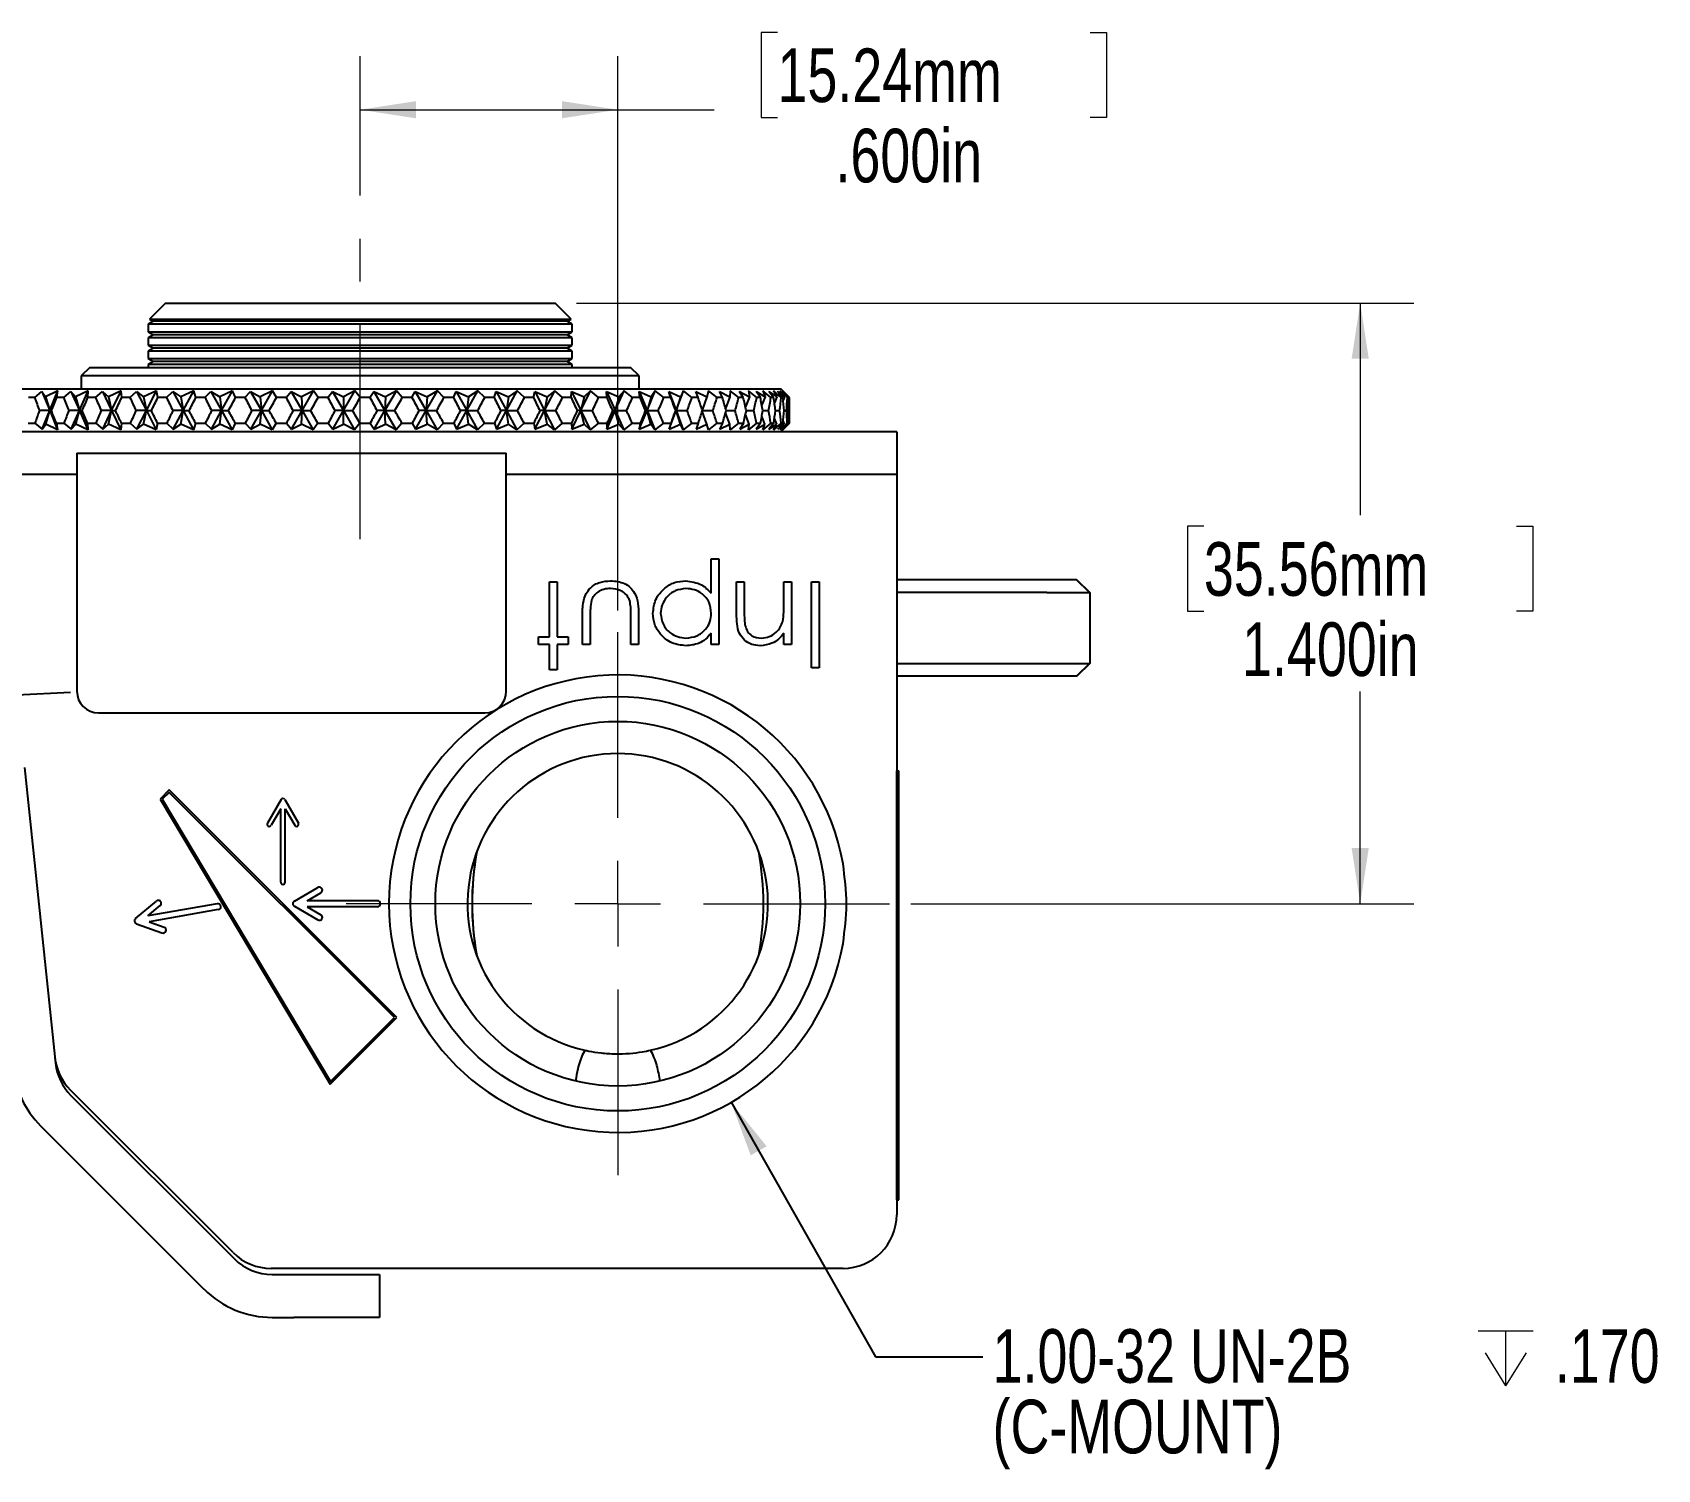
# Model space of a CAD drawing. Header units: inches. Extents: x 2.2 to 21.4, y 0.2 to 16.
# Drawn here: x 8.717 to 12.503, y 10.574 to 13.924 of the extents above; entities that cross this region are included whole.
import ezdxf

# ---------------------------------------------------------------- set-up
doc = ezdxf.new("R2010")
doc.units = ezdxf.units.IN
doc.header["$MEASUREMENT"] = 0
doc.linetypes.add('CENTERX2', pattern=[0.8, 0.5, -0.1, 0.1, -0.1])
doc.styles.add('SLDTEXTSTYLE0', font='TXT', dxfattribs={"width": 0.75})
doc.dimstyles.new('SLDDIMSTYLE1', dxfattribs={"dimtxt": 0.125, "dimasz": 0.13, "dimexe": 0, "dimexo": 0.0625, "dimgap": 0.03125, "dimtad": 0, "dimtih": 1, "dimtoh": 1, "dimdec": 3, "dimrnd": 1e-09, "dimzin": 4, "dimdsep": 46, "dimtxsty": 'SLDTEXTSTYLE0', "dimsah": 1, "dimcen": 0.09, "dimadec": 0, "dimazin": 1, "dimtfac": 1, "dimtdec": 3, "dimtofl": 0, "dimtmove": 0, "dimatfit": 3, "dimfxl": 1, "dimfrac": 2, "dimtolj": 1, "dimtzin": 12, "dimarcsym": 0})
doc.dimstyles.new('SLDDIMSTYLE3', dxfattribs={"dimtxt": 0.18, "dimasz": 0.13, "dimexe": 0, "dimexo": 0.0625, "dimgap": 0, "dimtad": 0, "dimtih": 1, "dimtoh": 1, "dimdec": 0, "dimrnd": 1e-09, "dimzin": 0, "dimdsep": 46, "dimtxsty": 'Standard', "dimsah": 1, "dimcen": 0.09, "dimadec": 0, "dimazin": 0, "dimtfac": 0.13, "dimtdec": 0, "dimtofl": 0, "dimtmove": 0, "dimatfit": 3, "dimfxl": 1, "dimfrac": 2, "dimtolj": 1, "dimtzin": 0, "dimarcsym": 0})

# ---------------------------------------------------------------- blocks, each defined once
blk = doc.blocks.new('_D_7')
at = {"color": 7, "linetype": 'Continuous', "lineweight": 18}
for p, q in [((10.4525, 13.9239), (10.4144, 13.9239)), ((10.4144, 13.9239), (10.4144, 13.7254)), ((11.1806, 13.9239), (11.2187, 13.9239)), ((11.2187, 13.9239), (11.2187, 13.7254)), ((9.4802, 13.5438), (9.4802, 13.8688)), ((10.0802, 12.5763), (10.0802, 13.8688)), ((9.4802, 13.7438), (10.0802, 13.7438)), ((10.0802, 13.7438), (10.3048, 13.7438)), ((10.4144, 13.7254), (10.4525, 13.7254)), ((11.2187, 13.7254), (11.1806, 13.7254))]:
    blk.add_line(p, q, dxfattribs=at)
for points in [[(9.4802, 13.7438), (9.6102, 13.7238), (9.6102, 13.7638)], [(10.0802, 13.7438), (9.9502, 13.7638), (9.9502, 13.7238)]]:
    blk.add_solid(points, dxfattribs=at)
at = {"color": 7, "linetype": 'Continuous', "lineweight": 18, "char_height": 0.125, "attachment_point": 1, "style": 'SLDTEXTSTYLE0'}
for s, insert in [('15.24mm', (10.4525, 13.8866)), ('.600in', (10.5875, 13.6995))]:
    blk.add_mtext(s, dxfattribs=dict(at, insert=insert))
blk = doc.blocks.new('_D_8')
at = {"color": 7, "linetype": 'Continuous', "lineweight": 18}
for p, q in [((9.9842, 13.2932), (11.9351, 13.2932)), ((11.8101, 13.2932), (11.8101, 12.7986)), ((11.446, 12.7732), (11.4079, 12.7732)), ((11.4079, 12.7732), (11.4079, 12.5748)), ((12.1742, 12.7732), (12.2122, 12.7732)), ((12.2122, 12.7732), (12.2122, 12.5748)), ((11.4079, 12.5748), (11.446, 12.5748)), ((12.2122, 12.5748), (12.1742, 12.5748)), ((11.8101, 11.8932), (11.8101, 12.3878)), ((10.7633, 11.8932), (11.9351, 11.8932))]:
    blk.add_line(p, q, dxfattribs=at)
for points in [[(11.8101, 13.2932), (11.7901, 13.1632), (11.8301, 13.1632)], [(11.8101, 11.8932), (11.8301, 12.0232), (11.7901, 12.0232)]]:
    blk.add_solid(points, dxfattribs=at)
at = {"color": 7, "linetype": 'Continuous', "lineweight": 18, "char_height": 0.125, "attachment_point": 1, "style": 'SLDTEXTSTYLE0'}
for s, insert in [('35.56mm', (11.446, 12.7359)), ('1.400in', (11.5348, 12.5489))]:
    blk.add_mtext(s, dxfattribs=dict(at, insert=insert))
blk = doc.blocks.new('SW_SYMBOL_HOLE_DEPTH')
at = {"color": 0, "linetype": 'Continuous', "lineweight": 0}
for p, q in [((0, 34.45), (31.5, 34.45)), ((15.75, 34.45), (15.75, 2.95)), ((3.94, 21.85), (15.75, 2.95)), ((27.56, 21.85), (15.75, 2.95))]:
    blk.add_line(p, q, dxfattribs=at)
blk = doc.blocks.new('SW_NOTE_1')
at = {"color": 0, "linetype": 'Continuous', "lineweight": 0, "xscale": 0.0040555664, "yscale": 0.0040555664, "zscale": 0.0040555664}
blk.add_blockref('SW_SYMBOL_HOLE_DEPTH', (1.154, -0.0793), dxfattribs=at)
at = {"color": 0, "linetype": 'Continuous', "lineweight": 0, "char_height": 0.125, "attachment_point": 1, "style": 'SLDTEXTSTYLE0'}
for s, insert in [('1.00-32 UN-2B', (0.0224, 0.0645)), ('.170', (1.3326, 0.0645)), ('(C-MOUNT)', (0.0224, -0.0999))]:
    blk.add_mtext(s, dxfattribs=dict(at, insert=insert))
blk = doc.blocks.new('SW_CENTERMARKSYMBOL_1')
at = {"color": 0, "linetype": 'Continuous', "lineweight": 0}
for p, q in [((0, 0.2), (0, 0.6331)), ((0, 0), (0, 0.1)), ((-0.2, 0), (-0.6331, 0)), ((0, 0), (-0.1, 0)), ((0, 0), (0, -0.1)), ((0, 0), (0.1, 0)), ((0.2, 0), (0.6331, 0)), ((0, -0.2), (0, -0.6331))]:
    blk.add_line(p, q, dxfattribs=at)

msp = doc.modelspace()

# ---------------------------------------------------------------- linework, layer by layer
at = {"color": 7, "linetype": 'CENTERX2', "lineweight": 18}
msp.add_line((9.4802, 12.7432), (9.4802, 13.4938), dxfattribs=at)
at = {"color": 7, "linetype": 'Continuous', "lineweight": 25}
for p, q in [((9.0262, 13.2932), (8.989, 13.256)), ((9.0262, 13.2932), (9.9342, 13.2932)), ((9.9714, 13.256), (9.9342, 13.2932)), ((8.989, 13.256), (8.9982, 13.2507)), ((8.989, 13.256), (9.9714, 13.256)), ((9.9622, 13.2507), (9.9714, 13.256)), ((8.9982, 13.2507), (8.9862, 13.2438)), ((8.9862, 13.2438), (8.9862, 13.2264)), ((9.9742, 13.2438), (8.9862, 13.2438)), ((8.9862, 13.2264), (8.9982, 13.2195)), ((8.9862, 13.2264), (9.9742, 13.2264)), ((8.9982, 13.2195), (8.9862, 13.2125)), ((9.9622, 13.2507), (8.9982, 13.2507)), ((9.9622, 13.2195), (8.9982, 13.2195)), ((9.9742, 13.2438), (9.9622, 13.2507)), ((9.9622, 13.2195), (9.9742, 13.2264)), ((9.9742, 13.2125), (9.9622, 13.2195)), ((9.9742, 13.2264), (9.9742, 13.2438)), ((8.9862, 13.2125), (8.9862, 13.1951)), ((9.9742, 13.2125), (8.9862, 13.2125)), ((8.9862, 13.1951), (8.9982, 13.1882)), ((8.9862, 13.1951), (9.9742, 13.1951)), ((8.9982, 13.1882), (8.9862, 13.1813)), ((8.9862, 13.1813), (8.9862, 13.1639)), ((9.9742, 13.1813), (8.9862, 13.1813)), ((9.9622, 13.1882), (8.9982, 13.1882)), ((9.9622, 13.1882), (9.9742, 13.1951)), ((9.9742, 13.1813), (9.9622, 13.1882)), ((9.9742, 13.1951), (9.9742, 13.2125)), ((9.9742, 13.1639), (9.9742, 13.1813)), ((8.8502, 13.1432), (8.8302, 13.1232)), ((8.8502, 13.1432), (9.1772, 13.1432)), ((8.9862, 13.1639), (8.9982, 13.157)), ((8.9862, 13.1639), (9.9742, 13.1639)), ((8.9982, 13.157), (8.9862, 13.15)), ((8.9862, 13.15), (8.9862, 13.1432)), ((9.9742, 13.15), (8.9862, 13.15)), ((9.9622, 13.157), (8.9982, 13.157)), ((9.1772, 13.1432), (10.1102, 13.1432)), ((9.9622, 13.157), (9.9742, 13.1639)), ((9.9742, 13.15), (9.9622, 13.157)), ((9.9742, 13.1432), (9.9742, 13.15)), ((10.1302, 13.1232), (10.1102, 13.1432)), ((8.8302, 13.1232), (8.8302, 13.0932)), ((9.1676, 13.1232), (8.8302, 13.1232)), ((10.1302, 13.1232), (9.1676, 13.1232)), ((10.1302, 13.0932), (10.1302, 13.1232)), ((8.5002, 13.0932), (9.009, 13.0932)), ((8.7217, 13.0732), (8.7071, 13.0732)), ((8.7217, 13.0732), (8.7387, 13.0873)), ((8.7387, 13.0873), (8.7471, 13.0748)), ((8.7387, 13.0873), (8.7568, 13.0425)), ((8.7755, 13.0888), (8.7471, 13.0748)), ((8.7471, 13.0748), (8.7568, 13.0425)), ((8.7568, 13.0425), (8.7755, 13.0888)), ((8.773, 13.0732), (8.7755, 13.0888)), ((8.7893, 13.0732), (8.773, 13.0732)), ((8.7893, 13.0732), (8.8059, 13.0873)), ((8.8059, 13.0873), (8.817, 13.0748)), ((8.8059, 13.0873), (8.8258, 13.0425)), ((8.8463, 13.0888), (8.817, 13.0748)), ((8.817, 13.0748), (8.8258, 13.0425)), ((8.8258, 13.0425), (8.8463, 13.0888)), ((8.8458, 13.0732), (8.8463, 13.0888)), ((8.8634, 13.0732), (8.8458, 13.0732)), ((8.8634, 13.0732), (8.8797, 13.0873)), ((8.8797, 13.0873), (8.8934, 13.0748)), ((8.8797, 13.0873), (8.901, 13.0425)), ((8.9231, 13.0888), (8.8934, 13.0748)), ((8.8934, 13.0748), (8.901, 13.0425)), ((8.901, 13.0425), (8.9231, 13.0888)), ((8.9246, 13.0732), (8.9231, 13.0888)), ((8.9436, 13.0732), (8.9246, 13.0732)), ((8.9436, 13.0732), (8.9592, 13.0873)), ((8.9592, 13.0873), (8.9754, 13.0748)), ((8.9592, 13.0873), (8.9819, 13.0425)), ((9.0054, 13.0888), (8.9754, 13.0748)), ((8.9754, 13.0748), (8.9819, 13.0425)), ((8.9819, 13.0425), (9.0054, 13.0888)), ((9.0088, 13.0732), (9.0054, 13.0888)), ((9.0289, 13.0732), (9.0088, 13.0732)), ((9.009, 13.0932), (10.4602, 13.0932)), ((9.0289, 13.0732), (9.0438, 13.0873)), ((9.0438, 13.0873), (9.0622, 13.0748)), ((9.0438, 13.0873), (9.0676, 13.0425)), ((9.0922, 13.0888), (9.0622, 13.0748)), ((9.0622, 13.0748), (9.0676, 13.0425)), ((9.0676, 13.0425), (9.0922, 13.0888)), ((9.0975, 13.0732), (9.0922, 13.0888)), ((9.1185, 13.0732), (9.0975, 13.0732)), ((9.1185, 13.0732), (9.1325, 13.0873)), ((9.1325, 13.0873), (9.1531, 13.0748)), ((9.1325, 13.0873), (9.1572, 13.0425)), ((9.1827, 13.0888), (9.1531, 13.0748)), ((9.1531, 13.0748), (9.1572, 13.0425)), ((9.1572, 13.0425), (9.1827, 13.0888)), ((9.1899, 13.0732), (9.1827, 13.0888)), ((9.2116, 13.0732), (9.1899, 13.0732)), ((9.2116, 13.0732), (9.2246, 13.0873)), ((9.2246, 13.0873), (9.2472, 13.0748)), ((9.2246, 13.0873), (9.25, 13.0425)), ((9.2761, 13.0888), (9.2472, 13.0748)), ((9.2472, 13.0748), (9.25, 13.0425)), ((9.25, 13.0425), (9.2761, 13.0888)), ((9.2851, 13.0732), (9.2761, 13.0888)), ((9.3073, 13.0732), (9.2851, 13.0732)), ((9.3073, 13.0732), (9.3192, 13.0873)), ((9.3192, 13.0873), (9.3434, 13.0748)), ((9.3192, 13.0873), (9.3449, 13.0425)), ((9.3715, 13.0888), (9.3434, 13.0748)), ((9.3434, 13.0748), (9.3449, 13.0425)), ((9.3449, 13.0425), (9.3715, 13.0888)), ((9.3821, 13.0732), (9.3715, 13.0888)), ((9.4047, 13.0732), (9.3821, 13.0732)), ((9.4047, 13.0732), (9.4153, 13.0873)), ((9.4153, 13.0873), (9.441, 13.0748)), ((9.4153, 13.0873), (9.4412, 13.0425)), ((9.4679, 13.0888), (9.441, 13.0748)), ((9.441, 13.0748), (9.4412, 13.0425)), ((9.4412, 13.0425), (9.4679, 13.0888)), ((9.4801, 13.0732), (9.4679, 13.0888)), ((9.5028, 13.0732), (9.4801, 13.0732)), ((9.5028, 13.0732), (9.512, 13.0873)), ((9.512, 13.0873), (9.539, 13.0748)), ((9.512, 13.0873), (9.5378, 13.0425)), ((9.5378, 13.0425), (9.5645, 13.0888)), ((9.539, 13.0748), (9.5378, 13.0425)), ((9.5645, 13.0888), (9.539, 13.0748)), ((9.5782, 13.0732), (9.5645, 13.0888)), ((9.6007, 13.0732), (9.5782, 13.0732)), ((9.6007, 13.0732), (9.6085, 13.0873)), ((9.6085, 13.0873), (9.6364, 13.0748)), ((9.6085, 13.0873), (9.6339, 13.0425)), ((9.6339, 13.0425), (9.6602, 13.0888)), ((9.6364, 13.0748), (9.6339, 13.0425)), ((9.6602, 13.0888), (9.6364, 13.0748)), ((9.6752, 13.0732), (9.6602, 13.0888)), ((9.6974, 13.0732), (9.6752, 13.0732)), ((9.6974, 13.0732), (9.7037, 13.0873)), ((9.7037, 13.0873), (9.7323, 13.0748)), ((9.7037, 13.0873), (9.7285, 13.0425)), ((9.7285, 13.0425), (9.7542, 13.0888)), ((9.7323, 13.0748), (9.7285, 13.0425)), ((9.7542, 13.0888), (9.7323, 13.0748)), ((9.7704, 13.0732), (9.7542, 13.0888)), ((9.7921, 13.0732), (9.7704, 13.0732)), ((9.7921, 13.0732), (9.7967, 13.0873)), ((9.7967, 13.0873), (9.8258, 13.0748)), ((9.7967, 13.0873), (9.8207, 13.0425)), ((9.8207, 13.0425), (9.8456, 13.0888)), ((9.8258, 13.0748), (9.8207, 13.0425)), ((9.8456, 13.0888), (9.8258, 13.0748)), ((9.8628, 13.0732), (9.8456, 13.0888)), ((9.8837, 13.0732), (9.8628, 13.0732)), ((9.8837, 13.0732), (9.8867, 13.0873)), ((9.8867, 13.0873), (9.9159, 13.0748)), ((9.8867, 13.0873), (9.9097, 13.0425)), ((9.9097, 13.0425), (9.9334, 13.0888)), ((9.9159, 13.0748), (9.9097, 13.0425)), ((9.9334, 13.0888), (9.9159, 13.0748)), ((9.9515, 13.0732), (9.9334, 13.0888)), ((9.9714, 13.0732), (9.9515, 13.0732)), ((9.9714, 13.0732), (9.9728, 13.0873)), ((9.9728, 13.0873), (10.0019, 13.0748)), ((9.9728, 13.0873), (9.9945, 13.0425)), ((9.9945, 13.0425), (10.0169, 13.0888)), ((10.0019, 13.0748), (9.9945, 13.0425)), ((10.0169, 13.0888), (10.0019, 13.0748)), ((10.0357, 13.0732), (10.0169, 13.0888)), ((10.0544, 13.0732), (10.0357, 13.0732)), ((10.0541, 13.0873), (10.0828, 13.0748)), ((10.0544, 13.0732), (10.0541, 13.0873)), ((10.0541, 13.0873), (10.0743, 13.0425)), ((10.0743, 13.0425), (10.0952, 13.0888)), ((10.0828, 13.0748), (10.0743, 13.0425)), ((10.0952, 13.0888), (10.0828, 13.0748)), ((10.1145, 13.0732), (10.0952, 13.0888)), ((10.1319, 13.0732), (10.1145, 13.0732)), ((10.1299, 13.0873), (10.1579, 13.0748)), ((10.1319, 13.0732), (10.1299, 13.0873)), ((10.1299, 13.0873), (10.1484, 13.0425)), ((10.1484, 13.0425), (10.1675, 13.0888)), ((10.1579, 13.0748), (10.1484, 13.0425)), ((10.1675, 13.0888), (10.1579, 13.0748)), ((10.1873, 13.0732), (10.1675, 13.0888)), ((10.2031, 13.0732), (10.1873, 13.0732)), ((10.1995, 13.0873), (10.2265, 13.0748)), ((10.2031, 13.0732), (10.1995, 13.0873)), ((10.1995, 13.0873), (10.2161, 13.0425)), ((10.2161, 13.0425), (10.2333, 13.0888)), ((10.2265, 13.0748), (10.2161, 13.0425)), ((10.2333, 13.0888), (10.2265, 13.0748)), ((10.2532, 13.0732), (10.2333, 13.0888)), ((10.2673, 13.0732), (10.2532, 13.0732)), ((10.2621, 13.0873), (10.2879, 13.0748)), ((10.2673, 13.0732), (10.2621, 13.0873)), ((10.2879, 13.0748), (10.2771, 13.0435)), ((10.2918, 13.0888), (10.2879, 13.0748)), ((10.3116, 13.0732), (10.2918, 13.0888)), ((10.324, 13.0732), (10.3116, 13.0732)), ((10.3172, 13.0873), (10.3415, 13.0748)), ((10.324, 13.0732), (10.3172, 13.0873)), ((10.3415, 13.0748), (10.3314, 13.0472)), ((10.3425, 13.0888), (10.3415, 13.0748)), ((10.3621, 13.0732), (10.3425, 13.0888)), ((10.3725, 13.0732), (10.3621, 13.0732)), ((10.3642, 13.0873), (10.3869, 13.0748)), ((10.3725, 13.0732), (10.3642, 13.0873)), ((10.3869, 13.0748), (10.3778, 13.0512)), ((10.404, 13.0732), (10.3849, 13.0888)), ((10.3849, 13.0888), (10.3869, 13.0748)), ((10.4027, 13.0873), (10.4235, 13.0748)), ((10.4125, 13.0732), (10.4027, 13.0873)), ((10.4125, 13.0732), (10.404, 13.0732)), ((10.4235, 13.0748), (10.4158, 13.0557)), ((10.4371, 13.0732), (10.4186, 13.0888)), ((10.4186, 13.0888), (10.4235, 13.0748)), ((10.4324, 13.0873), (10.451, 13.0748)), ((10.4434, 13.0732), (10.4324, 13.0873)), ((10.4434, 13.0732), (10.4371, 13.0732)), ((10.4609, 13.0732), (10.4432, 13.0888)), ((10.4432, 13.0888), (10.451, 13.0748)), ((10.451, 13.0748), (10.4452, 13.0607)), ((10.4528, 13.0873), (10.4691, 13.0748)), ((10.4651, 13.0732), (10.4528, 13.0873)), ((10.4754, 13.0732), (10.4586, 13.0888)), ((10.4586, 13.0888), (10.4691, 13.0748)), ((10.4802, 13.0732), (10.4602, 13.0932)), ((10.4651, 13.0732), (10.4609, 13.0732)), ((10.4639, 13.0873), (10.4778, 13.0748)), ((10.4773, 13.0732), (10.4639, 13.0873)), ((10.4802, 13.0732), (10.4645, 13.0888)), ((10.4645, 13.0888), (10.4778, 13.0748)), ((10.4691, 13.0748), (10.4657, 13.0666)), ((10.4773, 13.0732), (10.4754, 13.0732)), ((10.4778, 13.0748), (10.4772, 13.0734)), ((10.4802, 13.0132), (10.4802, 13.0732)), ((8.7568, 13.0425), (8.7326, 13.0425)), ((8.7393, 12.9991), (8.7568, 13.0425)), ((8.7474, 13.0111), (8.7568, 13.0425)), ((8.7568, 13.0425), (8.7606, 13.0425)), ((8.7568, 13.0425), (8.7749, 12.9976)), ((8.8258, 13.0425), (8.8013, 13.0425)), ((8.8066, 12.9991), (8.8258, 13.0425)), ((8.8173, 13.0111), (8.8258, 13.0425)), ((8.8258, 13.0425), (8.8322, 13.0425)), ((8.8258, 13.0425), (8.8456, 12.9976)), ((8.901, 13.0425), (8.8765, 13.0425)), ((8.8804, 12.9991), (8.901, 13.0425)), ((8.8936, 13.0111), (8.901, 13.0425)), ((8.901, 13.0425), (8.9099, 13.0425)), ((8.901, 13.0425), (8.9224, 12.9976)), ((8.9819, 13.0425), (8.9576, 13.0425)), ((8.9599, 12.9991), (8.9819, 13.0425)), ((8.9756, 13.0111), (8.9819, 13.0425)), ((8.9819, 13.0425), (8.9932, 13.0425)), ((8.9819, 13.0425), (9.0046, 12.9976)), ((9.0676, 13.0425), (9.0436, 13.0425)), ((9.0445, 12.9991), (9.0676, 13.0425)), ((9.0624, 13.0111), (9.0676, 13.0425)), ((9.0676, 13.0425), (9.0812, 13.0425)), ((9.0676, 13.0425), (9.0914, 12.9976)), ((9.1333, 12.9991), (9.1572, 13.0425)), ((9.1572, 13.0425), (9.1339, 13.0425)), ((9.1533, 13.0111), (9.1572, 13.0425)), ((9.1572, 13.0425), (9.173, 13.0425)), ((9.1572, 13.0425), (9.1819, 12.9976)), ((9.2254, 12.9991), (9.25, 13.0425)), ((9.25, 13.0425), (9.2276, 13.0425)), ((9.2473, 13.0111), (9.25, 13.0425)), ((9.25, 13.0425), (9.2677, 13.0425)), ((9.25, 13.0425), (9.2753, 12.9976)), ((9.32, 12.9991), (9.3449, 13.0425)), ((9.3449, 13.0425), (9.3236, 13.0425)), ((9.3435, 13.0111), (9.3449, 13.0425)), ((9.3449, 13.0425), (9.3645, 13.0425)), ((9.3449, 13.0425), (9.3707, 12.9976)), ((9.4161, 12.9991), (9.4412, 13.0425)), ((9.4412, 13.0425), (9.4212, 13.0425)), ((9.441, 13.0111), (9.4412, 13.0425)), ((9.4412, 13.0425), (9.4624, 13.0425)), ((9.4412, 13.0425), (9.4671, 12.9976)), ((9.5129, 12.9991), (9.5378, 13.0425)), ((9.5378, 13.0425), (9.5193, 13.0425)), ((9.5378, 13.0425), (9.5605, 13.0425)), ((9.5378, 13.0425), (9.5636, 12.9976)), ((9.539, 13.0111), (9.5378, 13.0425)), ((9.6093, 12.9991), (9.6339, 13.0425)), ((9.6339, 13.0425), (9.6171, 13.0425)), ((9.6339, 13.0425), (9.6578, 13.0425)), ((9.6339, 13.0425), (9.6594, 12.9976)), ((9.6363, 13.0111), (9.6339, 13.0425)), ((9.7045, 12.9991), (9.7285, 13.0425)), ((9.7285, 13.0425), (9.7135, 13.0425)), ((9.7322, 13.0111), (9.7285, 13.0425)), ((9.7285, 13.0425), (9.7534, 13.0425)), ((9.7285, 13.0425), (9.7534, 12.9976)), ((9.7975, 12.9991), (9.8207, 13.0425)), ((9.8207, 13.0425), (9.8077, 13.0425)), ((9.8256, 13.0111), (9.8207, 13.0425)), ((9.8207, 13.0425), (9.8464, 13.0425)), ((9.8207, 13.0425), (9.8448, 12.9976)), ((9.8874, 12.9991), (9.9097, 13.0425)), ((9.9097, 13.0425), (9.8987, 13.0425)), ((9.9157, 13.0111), (9.9097, 13.0425)), ((9.9097, 13.0425), (9.9359, 13.0425)), ((9.9097, 13.0425), (9.9326, 12.9976)), ((9.9735, 12.9991), (9.9945, 13.0425)), ((9.9945, 13.0425), (9.9857, 13.0425)), ((10.0016, 13.0111), (9.9945, 13.0425)), ((9.9945, 13.0425), (10.0209, 13.0425)), ((9.9945, 13.0425), (10.0161, 12.9976)), ((10.0548, 12.9991), (10.0743, 13.0425)), ((10.0743, 13.0425), (10.0679, 13.0425)), ((10.0825, 13.0111), (10.0743, 13.0425)), ((10.0743, 13.0425), (10.1008, 13.0425)), ((10.0743, 13.0425), (10.0945, 12.9976)), ((10.1305, 12.9991), (10.1484, 13.0425)), ((10.1484, 13.0425), (10.1443, 13.0425)), ((10.1576, 13.0111), (10.1484, 13.0425)), ((10.1484, 13.0425), (10.1746, 13.0425)), ((10.1484, 13.0425), (10.1669, 12.9976)), ((10.2, 12.9991), (10.2161, 13.0425)), ((10.2161, 13.0425), (10.2144, 13.0425)), ((10.2262, 13.0111), (10.2161, 13.0425)), ((10.2161, 13.0425), (10.2418, 13.0425)), ((10.2161, 13.0425), (10.2328, 12.9976)), ((10.2876, 13.0111), (10.2771, 13.0414)), ((10.2774, 13.0425), (10.3017, 13.0425)), ((10.3412, 13.0111), (10.3314, 13.0377)), ((10.3327, 13.0425), (10.3536, 13.0425)), ((10.3865, 13.0111), (10.3778, 13.0337)), ((10.3799, 13.0425), (10.3971, 13.0425)), ((10.4231, 13.0111), (10.4158, 13.0292)), ((10.4183, 13.0425), (10.4318, 13.0425)), ((10.4477, 13.0425), (10.4573, 13.0425)), ((10.4678, 13.0425), (10.4735, 13.0425)), ((10.4784, 13.0425), (10.48, 13.0425)), ((8.8052, 12.9932), (8.6802, 12.9932)), ((8.7066, 13.0132), (8.7222, 13.0132)), ((8.7222, 13.0132), (8.7393, 12.9991)), ((8.7393, 12.9991), (8.7474, 13.0111)), ((8.7749, 12.9976), (8.7474, 13.0111)), ((8.7724, 13.0132), (8.7749, 12.9976)), ((8.7724, 13.0132), (8.7898, 13.0132)), ((8.7898, 13.0132), (8.8066, 12.9991)), ((8.9435, 12.9932), (8.8052, 12.9932)), ((8.8066, 12.9991), (8.8173, 13.0111)), ((8.8456, 12.9976), (8.8173, 13.0111)), ((8.8451, 13.0132), (8.8456, 12.9976)), ((8.8451, 13.0132), (8.8641, 13.0132)), ((8.8641, 13.0132), (8.8804, 12.9991)), ((8.8804, 12.9991), (8.8936, 13.0111)), ((8.9224, 12.9976), (8.8936, 13.0111)), ((8.9239, 13.0132), (8.9224, 12.9976)), ((8.9239, 13.0132), (8.9442, 13.0132)), ((9.009, 12.9932), (8.9435, 12.9932)), ((8.9442, 13.0132), (8.9599, 12.9991)), ((8.9599, 12.9991), (8.9756, 13.0111)), ((9.0046, 12.9976), (8.9756, 13.0111)), ((9.008, 13.0132), (9.0046, 12.9976)), ((9.008, 13.0132), (9.0296, 13.0132)), ((10.0168, 12.9932), (9.009, 12.9932)), ((9.0296, 13.0132), (9.0445, 12.9991)), ((9.0445, 12.9991), (9.0624, 13.0111)), ((9.0914, 12.9976), (9.0624, 13.0111)), ((9.0967, 13.0132), (9.0914, 12.9976)), ((9.0967, 13.0132), (9.1192, 13.0132)), ((9.1192, 13.0132), (9.1333, 12.9991)), ((9.1333, 12.9991), (9.1533, 13.0111)), ((9.1819, 12.9976), (9.1533, 13.0111)), ((9.189, 13.0132), (9.1819, 12.9976)), ((9.189, 13.0132), (9.2124, 13.0132)), ((9.2124, 13.0132), (9.2254, 12.9991)), ((9.2254, 12.9991), (9.2473, 13.0111)), ((9.2753, 12.9976), (9.2473, 13.0111)), ((9.2842, 13.0132), (9.2753, 12.9976)), ((9.2842, 13.0132), (9.3081, 13.0132)), ((9.3081, 13.0132), (9.32, 12.9991)), ((9.32, 12.9991), (9.3435, 13.0111)), ((9.3707, 12.9976), (9.3435, 13.0111)), ((9.3813, 13.0132), (9.3707, 12.9976)), ((9.3813, 13.0132), (9.4055, 13.0132)), ((9.4055, 13.0132), (9.4161, 12.9991)), ((9.4161, 12.9991), (9.441, 13.0111)), ((9.4671, 12.9976), (9.441, 13.0111)), ((9.4793, 13.0132), (9.4671, 12.9976)), ((9.4793, 13.0132), (9.5036, 13.0132)), ((9.5036, 13.0132), (9.5129, 12.9991)), ((9.5129, 12.9991), (9.539, 13.0111)), ((9.5636, 12.9976), (9.539, 13.0111)), ((9.5773, 13.0132), (9.5636, 12.9976)), ((9.5773, 13.0132), (9.6015, 13.0132)), ((9.6015, 13.0132), (9.6093, 12.9991)), ((9.6093, 12.9991), (9.6363, 13.0111)), ((9.6594, 12.9976), (9.6363, 13.0111)), ((9.6744, 13.0132), (9.6594, 12.9976)), ((9.6744, 13.0132), (9.6982, 13.0132)), ((9.6982, 13.0132), (9.7045, 12.9991)), ((9.7045, 12.9991), (9.7322, 13.0111)), ((9.7534, 12.9976), (9.7322, 13.0111)), ((9.7696, 13.0132), (9.7534, 12.9976)), ((9.7696, 13.0132), (9.7928, 13.0132)), ((9.7928, 13.0132), (9.7975, 12.9991)), ((9.7975, 12.9991), (9.8256, 13.0111)), ((9.8448, 12.9976), (9.8256, 13.0111)), ((9.862, 13.0132), (9.8448, 12.9976)), ((9.862, 13.0132), (9.8844, 13.0132)), ((9.8844, 13.0132), (9.8874, 12.9991)), ((9.8874, 12.9991), (9.9157, 13.0111)), ((9.9326, 12.9976), (9.9157, 13.0111)), ((9.9508, 13.0132), (9.9326, 12.9976)), ((9.9508, 13.0132), (9.9721, 13.0132)), ((9.9721, 13.0132), (9.9735, 12.9991)), ((9.9735, 12.9991), (10.0016, 13.0111)), ((10.0161, 12.9976), (10.0016, 13.0111)), ((10.035, 13.0132), (10.0161, 12.9976)), ((10.6052, 12.9932), (10.0168, 12.9932)), ((10.035, 13.0132), (10.0551, 13.0132)), ((10.0551, 13.0132), (10.0548, 12.9991)), ((10.0548, 12.9991), (10.0825, 13.0111)), ((10.0945, 12.9976), (10.0825, 13.0111)), ((10.1139, 13.0132), (10.0945, 12.9976)), ((10.1139, 13.0132), (10.1325, 13.0132)), ((10.1325, 13.0132), (10.1305, 12.9991)), ((10.1305, 12.9991), (10.1576, 13.0111)), ((10.1669, 12.9976), (10.1576, 13.0111)), ((10.1867, 13.0132), (10.1669, 12.9976)), ((10.1867, 13.0132), (10.2037, 13.0132)), ((10.2037, 13.0132), (10.2, 12.9991)), ((10.2, 12.9991), (10.2262, 13.0111)), ((10.2328, 12.9976), (10.2262, 13.0111)), ((10.2526, 13.0132), (10.2328, 12.9976)), ((10.2526, 13.0132), (10.2678, 13.0132)), ((10.2678, 13.0132), (10.2626, 12.9991)), ((10.2626, 12.9991), (10.2876, 13.0111)), ((10.2913, 12.9976), (10.2876, 13.0111)), ((10.3112, 13.0132), (10.2913, 12.9976)), ((10.3112, 13.0132), (10.3244, 13.0132)), ((10.3244, 13.0132), (10.3176, 12.9991)), ((10.3176, 12.9991), (10.3412, 13.0111)), ((10.3421, 12.9976), (10.3412, 13.0111)), ((10.3617, 13.0132), (10.3421, 12.9976)), ((10.3617, 13.0132), (10.3729, 13.0132)), ((10.3729, 13.0132), (10.3646, 12.9991)), ((10.3646, 12.9991), (10.3865, 13.0111)), ((10.4037, 13.0132), (10.3846, 12.9976)), ((10.3846, 12.9976), (10.3865, 13.0111)), ((10.4128, 13.0132), (10.403, 12.9991)), ((10.403, 12.9991), (10.4231, 13.0111)), ((10.4037, 13.0132), (10.4128, 13.0132)), ((10.4369, 13.0132), (10.4183, 12.9976)), ((10.4183, 12.9976), (10.4231, 13.0111)), ((10.4437, 13.0132), (10.4325, 12.9991)), ((10.4325, 12.9991), (10.4506, 13.0111)), ((10.4369, 13.0132), (10.4437, 13.0132)), ((10.4608, 13.0132), (10.443, 12.9976)), ((10.443, 12.9976), (10.4506, 13.0111)), ((10.4506, 13.0111), (10.4452, 13.0242)), ((10.4653, 13.0132), (10.4529, 12.9991)), ((10.4529, 12.9991), (10.4687, 13.0111)), ((10.4753, 13.0132), (10.4585, 12.9976)), ((10.4585, 12.9976), (10.4687, 13.0111)), ((10.4602, 12.9932), (10.4802, 13.0132)), ((10.4608, 13.0132), (10.4653, 13.0132)), ((10.4774, 13.0132), (10.4639, 12.9991)), ((10.4639, 12.9991), (10.4773, 13.0111)), ((10.4802, 13.0132), (10.4645, 12.9976)), ((10.4645, 12.9976), (10.4773, 13.0111)), ((10.4687, 13.0111), (10.4657, 13.0183)), ((10.4753, 13.0132), (10.4774, 13.0132)), ((10.4773, 13.0111), (10.4768, 13.0126)), ((10.7302, 12.9932), (10.6052, 12.9932)), ((10.7302, 12.9932), (10.7302, 12.8932)), ((8.8202, 12.9432), (8.8202, 12.3882)), ((8.8202, 12.9432), (9.8202, 12.9432)), ((9.8202, 12.3882), (9.8202, 12.9432)), ((8.8052, 12.8932), (8.6802, 12.8932)), ((8.8202, 12.8932), (8.8052, 12.8932)), ((10.6052, 12.8932), (9.8202, 12.8932)), ((10.7302, 12.8932), (10.6052, 12.8932)), ((10.7302, 12.8932), (10.7302, 11.1682)), ((10.2981, 12.697), (10.3161, 12.697)), ((10.2981, 12.6167), (10.2981, 12.697)), ((10.3161, 12.697), (10.3161, 12.497)), ((11.1494, 12.6482), (10.7302, 12.6482)), ((11.1797, 12.6182), (11.1494, 12.6482)), ((11.1494, 12.6482), (11.1502, 12.6482)), ((11.1502, 12.6482), (11.1802, 12.6182)), ((9.9212, 12.6432), (9.9391, 12.6432)), ((9.9212, 12.515), (9.9212, 12.6432)), ((9.9391, 12.6432), (9.9391, 12.515)), ((10.3571, 12.6432), (10.375, 12.6432)), ((10.3571, 12.5686), (10.3571, 12.6432)), ((10.375, 12.6432), (10.375, 12.5745)), ((10.4673, 12.6432), (10.4853, 12.6432)), ((10.4673, 12.5904), (10.4673, 12.6432)), ((10.4853, 12.6432), (10.4853, 12.497)), ((10.5314, 12.6432), (10.5494, 12.6432)), ((10.5314, 12.4432), (10.5314, 12.6432)), ((10.5494, 12.6432), (10.5494, 12.4432)), ((11.0802, 12.6182), (10.7302, 12.6182)), ((11.0802, 12.6182), (11.1797, 12.6182)), ((11.1802, 12.6182), (11.1797, 12.6182)), ((11.1802, 12.6182), (11.1802, 12.4532)), ((9.9981, 12.497), (9.9981, 12.5682)), ((10.0161, 12.5648), (10.0161, 12.497)), ((10.1109, 12.497), (10.1109, 12.5648)), ((10.1289, 12.5669), (10.1289, 12.497)), ((9.8956, 12.515), (9.9212, 12.515)), ((9.8956, 12.497), (9.8956, 12.515)), ((9.9212, 12.497), (9.8956, 12.497)), ((9.9212, 12.4381), (9.9212, 12.497)), ((9.9391, 12.515), (9.9648, 12.515)), ((9.9648, 12.497), (9.9391, 12.497)), ((9.9391, 12.497), (9.9391, 12.4381)), ((9.9648, 12.515), (9.9648, 12.497)), ((10.0161, 12.497), (9.9981, 12.497)), ((10.1289, 12.497), (10.1109, 12.497)), ((10.2981, 12.497), (10.2981, 12.5241)), ((10.3161, 12.497), (10.2981, 12.497)), ((10.4673, 12.497), (10.4673, 12.5234)), ((10.4853, 12.497), (10.4673, 12.497)), ((9.9391, 12.4381), (9.9212, 12.4381)), ((10.5494, 12.4432), (10.5314, 12.4432)), ((10.7302, 12.4532), (11.0802, 12.4532)), ((11.1494, 12.4232), (10.7302, 12.4232)), ((11.0802, 12.4532), (11.1797, 12.4532)), ((11.1797, 12.4532), (11.1494, 12.4232)), ((11.1502, 12.4232), (11.1494, 12.4232)), ((11.1802, 12.4532), (11.1502, 12.4232)), ((11.1797, 12.4532), (11.1802, 12.4532)), ((8.8052, 12.3858), (8.6802, 12.3792)), ((8.8702, 12.3382), (9.7702, 12.3382)), ((8.6979, 12.2105), (8.7703, 11.5215)), ((10.7302, 11.2032), (10.7302, 12.2032)), ((10.7302, 12.2032), (10.7352, 12.2032)), ((10.7352, 11.2032), (10.7352, 12.2032)), ((9.035, 12.1584), (9.0138, 12.1372)), ((9.5653, 11.628), (9.035, 12.1584)), ((9.0138, 12.1372), (9.4098, 11.4725)), ((9.035, 12.1527), (9.0188, 12.1365)), ((9.0188, 12.1365), (9.4106, 11.4789)), ((9.5597, 11.628), (9.035, 12.1527)), ((9.2958, 12.1357), (9.2642, 12.0809)), ((9.3045, 12.1357), (9.3362, 12.0809)), ((9.2952, 12.1145), (9.2728, 12.0759)), ((9.2952, 11.9432), (9.2952, 12.1145)), ((9.3052, 11.9432), (9.3052, 12.1145)), ((9.3052, 12.1145), (9.3275, 12.0759)), ((9.3267, 11.8993), (9.3815, 11.9309)), ((8.9567, 11.8586), (9.0052, 11.8993)), ((9.1471, 11.8931), (8.9857, 11.8646)), ((8.9857, 11.8646), (9.0142, 11.8886)), ((9.3563, 11.9002), (9.3885, 11.9188)), ((9.5202, 11.9002), (9.3563, 11.9002)), ((9.1495, 11.8793), (8.9881, 11.8509)), ((8.9881, 11.8509), (9.0231, 11.8381)), ((9.3267, 11.8871), (9.3815, 11.8555)), ((9.3563, 11.8862), (9.3885, 11.8676)), ((9.5202, 11.8862), (9.3563, 11.8862)), ((8.9588, 11.8466), (9.0183, 11.825)), ((9.4098, 11.4725), (9.5653, 11.628)), ((9.4106, 11.4789), (9.5597, 11.628)), ((9.184, 11.0798), (8.8049, 11.4589)), ((8.8062, 11.4462), (9.1869, 11.0655)), ((8.7355, 11.3755), (9.1162, 10.9948)), ((10.7302, 11.2032), (10.7352, 11.2032)), ((10.6052, 11.0432), (9.2724, 11.0432)), ((9.2753, 11.0289), (9.3252, 11.0289)), ((9.3252, 11.0289), (9.5252, 11.0289)), ((9.5252, 11.0289), (9.5252, 10.9289)), ((9.2753, 10.9289), (9.3252, 10.9289)), ((9.5252, 10.9289), (9.3252, 10.9289))]:
    msp.add_line(p, q, dxfattribs=at)
for radius in [0.4831, 0.425]:
    msp.add_circle((10.0802, 11.8932), radius, dxfattribs=at)
for centre, radius, start, end in [((10.0802, 11.8932), 0.5331, 10.0006, 349.9994), ((8.8702, 12.3882), 0.05, 180, 270), ((9.7702, 12.3882), 0.05, 270, 0), ((10.0802, 11.8932), 0.35, 282.6411, 257.3589), ((9.3002, 12.1332), 0.005, 30, 150), ((9.2685, 12.0784), 0.005, 150, 330), ((9.3318, 12.0784), 0.005, 210, 30), ((10.4113, 11.8932), 0.6706, 169.6191, 190.3809), ((10.4412, 11.8932), 0.7004, 170.2637, 189.7363), ((9.7491, 11.8932), 0.6706, 349.6191, 10.3809), ((9.3002, 11.9432), 0.005, 180, 0), ((9.385, 11.9249), 0.007, 300, 120), ((9.0097, 11.8939), 0.007, 310, 130), ((9.1483, 11.8862), 0.007, 280, 100), ((9.3302, 11.8932), 0.007, 120, 240), ((9.5202, 11.8932), 0.007, 270, 90), ((8.9612, 11.8532), 0.007, 130, 250), ((9.385, 11.8615), 0.007, 240, 60), ((9.0207, 11.8315), 0.007, 250, 70), ((8.8946, 11.5346), 0.225, 186, 225), ((8.8933, 11.5473), 0.125, 186, 225), ((8.8946, 11.5346), 0.125, 186, 225), ((10.6052, 11.1682), 0.125, 270, 0), ((9.2724, 11.1682), 0.125, 225, 270), ((9.2753, 11.1539), 0.125, 225, 270), ((9.2753, 11.1539), 0.225, 225, 270)]:
    msp.add_arc(centre, radius, start, end, dxfattribs=at)
for centre, major_axis, ratio, start_param, end_param in [((9.4802, 15.3395), (0.1878, 2.9457), 0.333434, 2.469639, 2.486134), ((9.4802, 15.438), (0.9914, 2.946), 0.044445, 3.777947, 3.795654), ((9.4802, 15.3395), (0.0785, 2.9463), 0.338368, 2.45739, 2.473886), ((9.4802, 15.438), (0.9759, 2.9455), 0.07406, 3.787525, 3.805232), ((9.4802, 15.3395), (-0.0324, 2.9464), 0.339225, 2.444653, 2.461149), ((9.4802, 15.438), (0.9526, 2.9447), 0.103337, 3.796407, 3.814114), ((9.4802, 15.3395), (-0.1426, 2.946), 0.335977, 2.432119, 2.448614), ((9.4802, 15.438), (0.9213, 2.9439), 0.132116, 3.804313, 3.82202), ((9.4802, 15.3395), (-0.2502, 2.9452), 0.328731, 2.420457, 2.436953), ((9.4802, 15.438), (0.8819, 2.943), 0.160214, 3.810962, 3.82867), ((9.4802, 15.3395), (-0.3535, 2.9442), 0.31772, 2.410252, 2.426748), ((9.4802, 15.438), (0.8342, 2.9422), 0.187413, 3.81608, 3.833788), ((9.4802, 15.3395), (-0.4509, 2.9432), 0.303268, 2.401952, 2.418448), ((9.4802, 15.438), (0.7783, 2.9417), 0.213463, 3.819406, 3.837113), ((9.4802, 15.3395), (-0.5414, 2.9423), 0.285761, 2.395851, 2.412346), ((9.4802, 15.438), (0.7139, 2.9415), 0.238069, 3.820705, 3.838412), ((9.4802, 15.3395), (-0.6241, 2.9417), 0.265609, 2.392088, 2.408583), ((9.4802, 15.438), (0.6411, 2.9416), 0.260897, 3.81979, 3.837497), ((9.4802, 15.3395), (-0.6987, 2.9415), 0.243218, 2.390671, 2.407166), ((9.4802, 15.438), (0.5601, 2.9421), 0.281572, 3.816543, 3.834251), ((9.4802, 15.3395), (-0.7649, 2.9416), 0.21897, 2.391501, 2.407996), ((9.4802, 15.438), (0.4713, 2.943), 0.299692, 3.810945, 3.828653), ((9.4802, 15.3395), (-0.8227, 2.9421), 0.193209, 2.394402, 2.410898), ((9.4802, 15.438), (0.3753, 2.944), 0.314845, 3.803106, 3.820813), ((9.4802, 15.3395), (-0.8722, 2.9428), 0.166238, 2.39915, 2.415646), ((9.4802, 15.438), (0.2732, 2.945), 0.326638, 3.793284, 3.810991), ((9.4802, 15.3395), (-0.9134, 2.9437), 0.138317, 2.405489, 2.421984), ((9.4802, 15.438), (0.1664, 2.9458), 0.33473, 3.781895, 3.799602), ((9.4802, 15.3395), (-0.9464, 2.9445), 0.10967, 2.413144, 2.429639), ((9.4802, 15.438), (0.0566, 2.9463), 0.338864, 3.769496, 3.787203), ((9.4802, 15.3395), (-0.9715, 2.9453), 0.080487, 2.421837, 2.438333), ((9.4802, 15.438), (-0.0543, 2.9463), 0.338906, 3.756744, 3.774451), ((9.4802, 15.3395), (-0.9887, 2.9459), 0.050933, 2.431287, 2.447783), ((9.4802, 15.438), (-0.1642, 2.9459), 0.334853, 3.744331, 3.762038), ((9.4802, 15.3395), (-0.9981, 2.9463), 0.021154, 2.441213, 2.457709), ((9.4802, 15.438), (-0.2711, 2.945), 0.32684, 3.732916, 3.750623), ((9.4802, 15.3395), (-0.9997, 2.9464), 0.008716, 3.815353, 3.831849), ((9.4802, 15.438), (-0.3733, 2.944), 0.315118, 3.723057, 3.740764), ((9.4802, 15.3395), (-0.9935, 2.9461), 0.038549, 3.805311, 3.821807), ((9.4802, 15.438), (-0.4694, 2.943), 0.300029, 3.715174, 3.732882), ((9.4802, 15.3395), (-0.9796, 2.9456), 0.068214, 3.795629, 3.812124), ((9.4802, 15.438), (-0.5584, 2.9422), 0.281965, 3.70953, 3.727237), ((9.4802, 15.3395), (-0.9578, 2.9449), 0.09757, 3.786586, 3.803082), ((9.4802, 15.438), (-0.6395, 2.9416), 0.261338, 3.706235, 3.723942), ((9.4802, 15.3395), (-0.9281, 2.944), 0.126462, 3.778465, 3.79496), ((9.4802, 15.438), (-0.7125, 2.9415), 0.23855, 3.705274, 3.722981), ((9.4802, 15.3395), (-0.8903, 2.9432), 0.15471, 3.771544, 3.78804), ((9.4802, 15.438), (-0.777, 2.9417), 0.213976, 3.70653, 3.724237), ((9.4802, 15.3395), (-0.8443, 2.9424), 0.182106, 3.766101, 3.782597), ((9.4802, 15.438), (-0.8332, 2.9422), 0.187952, 3.709817, 3.727524), ((9.4802, 10.7454), (-0.1878, 2.9457), 0.333434, 0.655459, 0.67116), ((9.4802, 10.6469), (-0.9914, 2.946), 0.044445, 5.629975, 5.646831), ((9.4802, 10.7454), (-0.0785, 2.9463), 0.338368, 0.667707, 0.683408), ((9.4802, 10.6469), (-0.9759, 2.9455), 0.07406, 5.620397, 5.637253), ((9.4802, 10.7454), (0.0324, 2.9464), 0.339225, 0.680444, 0.696145), ((9.4802, 10.6469), (-0.9526, 2.9447), 0.103337, 5.611515, 5.628371), ((9.4802, 10.7454), (0.1426, 2.946), 0.335977, 0.692978, 0.70868), ((9.4802, 10.6469), (-0.9213, 2.9439), 0.132116, 5.603608, 5.620465), ((9.4802, 10.7454), (0.2502, 2.9452), 0.328731, 0.70464, 0.720341), ((9.4802, 10.6469), (-0.8819, 2.943), 0.160214, 5.596959, 5.613815), ((9.4802, 10.7454), (0.3535, 2.9442), 0.31772, 0.714845, 0.730546), ((9.4802, 10.6469), (-0.8342, 2.9422), 0.187413, 5.591841, 5.608698), ((9.4802, 10.7454), (0.4509, 2.9432), 0.303268, 0.723145, 0.738846), ((9.4802, 10.6469), (-0.7783, 2.9417), 0.213463, 5.588516, 5.605372), ((9.4802, 10.7454), (0.5414, 2.9423), 0.285761, 0.729247, 0.744948), ((9.4802, 10.6469), (-0.7139, 2.9415), 0.238069, 5.587216, 5.604073), ((9.4802, 10.7454), (0.6241, 2.9417), 0.265609, 0.733009, 0.74871), ((9.4802, 10.6469), (-0.6411, 2.9416), 0.260897, 5.588131, 5.604988), ((9.4802, 10.7454), (0.6987, 2.9415), 0.243218, 0.734426, 0.750128), ((9.4802, 10.6469), (-0.5601, 2.9421), 0.281572, 5.591378, 5.608235), ((9.4802, 10.7454), (0.7649, 2.9416), 0.21897, 0.733597, 0.749298), ((9.4802, 10.6469), (-0.4713, 2.943), 0.299692, 5.596976, 5.613832), ((9.4802, 10.7454), (0.8227, 2.9421), 0.193209, 0.730695, 0.746396), ((9.4802, 10.6469), (-0.3753, 2.944), 0.314845, 5.604816, 5.621672), ((9.4802, 10.7454), (0.8722, 2.9428), 0.166238, 0.725947, 0.741648), ((9.4802, 10.6469), (-0.2732, 2.945), 0.326638, 5.614638, 5.631494), ((9.4802, 10.7454), (0.9134, 2.9437), 0.138317, 0.719609, 0.73531), ((9.4802, 10.6469), (-0.1664, 2.9458), 0.33473, 5.626027, 5.642883), ((9.4802, 10.7454), (0.9464, 2.9445), 0.10967, 0.711953, 0.727654), ((9.4802, 10.6469), (-0.0566, 2.9463), 0.338864, 5.638426, 5.655282), ((9.4802, 10.7454), (0.9715, 2.9453), 0.080487, 0.70326, 0.718961), ((9.4802, 10.6469), (0.0543, 2.9463), 0.338906, 5.651178, 5.668034), ((9.4802, 10.7454), (0.9887, 2.9459), 0.050933, 0.69381, 0.709511), ((9.4802, 10.6469), (0.1642, 2.9459), 0.334853, 5.663591, 5.680447), ((9.4802, 10.7454), (0.9981, 2.9463), 0.021154, 0.683884, 0.699585), ((9.4802, 10.6469), (0.2711, 2.945), 0.32684, 5.675006, 5.691862), ((9.4802, 10.7454), (0.9997, 2.9464), 0.008716, 5.593723, 5.609425), ((9.4802, 10.6469), (0.3733, 2.944), 0.315118, 5.684865, 5.701721), ((9.4802, 10.7454), (0.9935, 2.9461), 0.038549, 5.603765, 5.619467), ((9.4802, 10.6469), (0.4694, 2.943), 0.300029, 5.692747, 5.709604), ((9.4802, 10.7454), (0.9796, 2.9456), 0.068214, 5.613448, 5.629149), ((9.4802, 10.6469), (0.5584, 2.9422), 0.281965, 5.698392, 5.715248), ((9.4802, 10.7454), (0.9578, 2.9449), 0.09757, 5.62249, 5.638191), ((9.4802, 10.6469), (0.6395, 2.9416), 0.261338, 5.701687, 5.718543), ((9.4802, 10.7454), (0.9281, 2.944), 0.126462, 5.630612, 5.646313), ((9.4802, 10.6469), (0.7125, 2.9415), 0.23855, 5.702648, 5.719504), ((9.4802, 10.7454), (0.8903, 2.9432), 0.15471, 5.637533, 5.653234), ((9.4802, 10.6469), (0.777, 2.9417), 0.213976, 5.701392, 5.718248), ((9.4802, 10.7454), (0.8443, 2.9424), 0.182106, 5.642975, 5.658677), ((9.4802, 10.6469), (0.8332, 2.9422), 0.187952, 5.698105, 5.714961)]:
    msp.add_ellipse(centre, major_axis=major_axis, ratio=ratio, start_param=start_param, end_param=end_param, dxfattribs=at)
for points, knots in [([(9.9981, 12.5682), (9.9983, 12.5791), (9.9986, 12.6008), (10.0127, 12.6293), (10.0377, 12.6441), (10.0548, 12.6452), (10.0634, 12.6458)], [0, 0, 0, 0, 0.281501, 0.559646, 0.779298, 1, 1, 1, 1]), ([(10.0634, 12.6458), (10.0745, 12.6449), (10.0967, 12.6431), (10.1209, 12.6205), (10.1283, 12.5928), (10.1287, 12.5755), (10.1289, 12.5669)], [0, 0, 0, 0, 0.2800534, 0.5579589, 0.7783884, 1, 1, 1, 1]), ([(10.1622, 12.5697), (10.1635, 12.581), (10.1661, 12.6035), (10.187, 12.6282), (10.212, 12.6435), (10.2297, 12.645), (10.2385, 12.6458)], [0, 0, 0, 0, 0.2795398, 0.5592729, 0.7795593, 1, 1, 1, 1]), ([(10.2385, 12.6458), (10.2515, 12.644), (10.2748, 12.6409), (10.291, 12.6241), (10.2981, 12.6167)], [0, 0, 0, 0, 0.558466, 1, 1, 1, 1]), ([(10.0632, 12.6278), (10.058, 12.6275), (10.0476, 12.6269), (10.0343, 12.6206), (10.0242, 12.6116), (10.0208, 12.6042), (10.019, 12.6005)], [0, 0, 0, 0, 0.28027, 0.560007, 0.780074, 1, 1, 1, 1]), ([(10.1081, 12.599), (10.1059, 12.6039), (10.1015, 12.6137), (10.0854, 12.6254), (10.0716, 12.6269), (10.0632, 12.6278)], [0, 0, 0, 0, 0.2801167, 0.5605444, 1, 1, 1, 1]), ([(10.2389, 12.6278), (10.2304, 12.6267), (10.2133, 12.6246), (10.1941, 12.6091), (10.1824, 12.59), (10.1809, 12.5766), (10.1802, 12.5699)], [0, 0, 0, 0, 0.279628, 0.559247, 0.779775, 1, 1, 1, 1]), ([(10.2981, 12.5704), (10.2972, 12.5791), (10.2953, 12.5963), (10.2789, 12.6153), (10.2592, 12.6259), (10.2457, 12.6272), (10.2389, 12.6278)], [0, 0, 0, 0, 0.279654, 0.558875, 0.779455, 1, 1, 1, 1]), ([(10.019, 12.6005), (10.0179, 12.5939), (10.016, 12.5821), (10.016, 12.5701), (10.0161, 12.5648)], [0, 0, 0, 0, 0.559371, 1, 1, 1, 1]), ([(10.1109, 12.5648), (10.111, 12.5713), (10.111, 12.5828), (10.109, 12.594), (10.1081, 12.599)], [0, 0, 0, 0, 0.560377, 1, 1, 1, 1]), ([(10.2392, 12.5124), (10.2479, 12.5134), (10.2652, 12.5152), (10.2847, 12.5307), (10.2964, 12.55), (10.2976, 12.5636), (10.2981, 12.5704)], [0, 0, 0, 0, 0.279747, 0.559315, 0.779515, 1, 1, 1, 1]), ([(10.375, 12.5745), (10.375, 12.5682), (10.3749, 12.5571), (10.3765, 12.546), (10.3772, 12.5412)], [0, 0, 0, 0, 0.560255, 1, 1, 1, 1]), ([(10.4646, 12.5511), (10.4656, 12.5584), (10.4674, 12.5714), (10.4674, 12.5846), (10.4673, 12.5904)], [0, 0, 0, 0, 0.559658, 1, 1, 1, 1]), ([(10.2391, 12.4945), (10.2279, 12.4958), (10.2054, 12.4983), (10.1804, 12.5187), (10.1646, 12.5433), (10.163, 12.5609), (10.1622, 12.5697)], [0, 0, 0, 0, 0.279627, 0.559432, 0.779703, 1, 1, 1, 1]), ([(10.1802, 12.5699), (10.1814, 12.5614), (10.1837, 12.5443), (10.1995, 12.5252), (10.219, 12.5143), (10.2325, 12.513), (10.2392, 12.5124)], [0, 0, 0, 0, 0.279387, 0.559092, 0.779508, 1, 1, 1, 1]), ([(10.4117, 12.4945), (10.4052, 12.4951), (10.3921, 12.4962), (10.3749, 12.5068), (10.3621, 12.5236), (10.3576, 12.5456), (10.3573, 12.5609), (10.3571, 12.5686)], [0, 0, 0, 0, 0.186605, 0.37306, 0.559364, 0.77925, 1, 1, 1, 1]), ([(10.3772, 12.5412), (10.3786, 12.5365), (10.3815, 12.5273), (10.3945, 12.5145), (10.4071, 12.5132), (10.4149, 12.5124)], [0, 0, 0, 0, 0.281192, 0.561331, 1, 1, 1, 1]), ([(10.4149, 12.5124), (10.4212, 12.5131), (10.4339, 12.5144), (10.4487, 12.5247), (10.4596, 12.537), (10.4629, 12.5464), (10.4646, 12.5511)], [0, 0, 0, 0, 0.279553, 0.559373, 0.779703, 1, 1, 1, 1]), ([(10.2981, 12.5241), (10.294, 12.5191), (10.2858, 12.5092), (10.2658, 12.497), (10.2492, 12.4954), (10.2391, 12.4945)], [0, 0, 0, 0, 0.280637, 0.56083, 1, 1, 1, 1]), ([(10.4673, 12.5234), (10.4634, 12.5187), (10.4556, 12.5094), (10.437, 12.4973), (10.4213, 12.4955), (10.4117, 12.4945)], [0, 0, 0, 0, 0.280802, 0.561179, 1, 1, 1, 1]), ([(10.6052, 11.8006), (10.6091, 11.831), (10.6169, 11.8927), (10.6091, 11.9545), (10.6052, 11.9858)], [0, 0, 0, 0, 0.492576, 1, 1, 1, 1]), ([(10.0036, 11.5517), (10.0009, 11.5464), (9.9893, 11.5239), (9.985, 11.4989), (9.9817, 11.4798)], [0, 0, 0, 0, 0.233132, 1, 1, 1, 1]), ([(10.0036, 11.5517), (10.0066, 11.551), (10.0173, 11.5487), (10.0409, 11.5449), (10.0743, 11.5427), (10.1078, 11.5438), (10.1365, 11.5474), (10.1504, 11.5504), (10.1568, 11.5517)], [0, 0, 0, 0, 0.077469, 0.274248, 0.469431, 0.657715, 0.844346, 1, 1, 1, 1]), ([(10.1787, 11.4798), (10.1767, 11.4919), (10.1727, 11.5163), (10.1633, 11.5399), (10.157, 11.5513), (10.1568, 11.5517)], [0, 0, 0, 0, 0.486431, 0.984456, 1, 1, 1, 1])]:
    msp.add_open_spline(points, degree=3, knots=knots, dxfattribs=at)

# ---------------------------------------------------------------- block references
at = {"color": 7, "linetype": 'Continuous', "lineweight": 0}
for name, p in [('SW_CENTERMARKSYMBOL_1', (10.0802, 11.8932)), ('SW_NOTE_1', (10.9311, 10.8369))]:
    msp.add_blockref(name, p, dxfattribs=at)

# ---------------------------------------------------------------- dimensions: what is measured, and where the dimension line sits
at = {"color": 7, "linetype": 'Continuous', "lineweight": 18}
dim = msp.add_linear_dim(base=(10.0802, 13.7438), p1=(9.4802, 13.4938), p2=(10.0802, 12.5263), dimstyle='SLDDIMSTYLE1', dxfattribs=at)
dim.commit()
dim.dimension.update_dxf_attribs({"geometry": '_D_7', "text_midpoint": (10.8166, 13.7438), "dimtype": 160})
dim = msp.add_linear_dim(base=(11.8101, 11.8932), p1=(9.9342, 13.2932), p2=(10.7133, 11.8932), angle=90, dimstyle='SLDDIMSTYLE1', dxfattribs=at)
dim.commit()
dim.dimension.update_dxf_attribs({"geometry": '_D_8', "text_midpoint": (11.8101, 12.5932), "dimtype": 160})

# ---------------------------------------------------------------- leaders
at = {"color": 7, "linetype": 'Continuous', "lineweight": 0}
msp.add_leader([(10.3444, 11.4302), (10.6811, 10.8369), (10.9311, 10.8369)], dimstyle='SLDDIMSTYLE3', dxfattribs=at)

doc.saveas('drawing.dxf')
